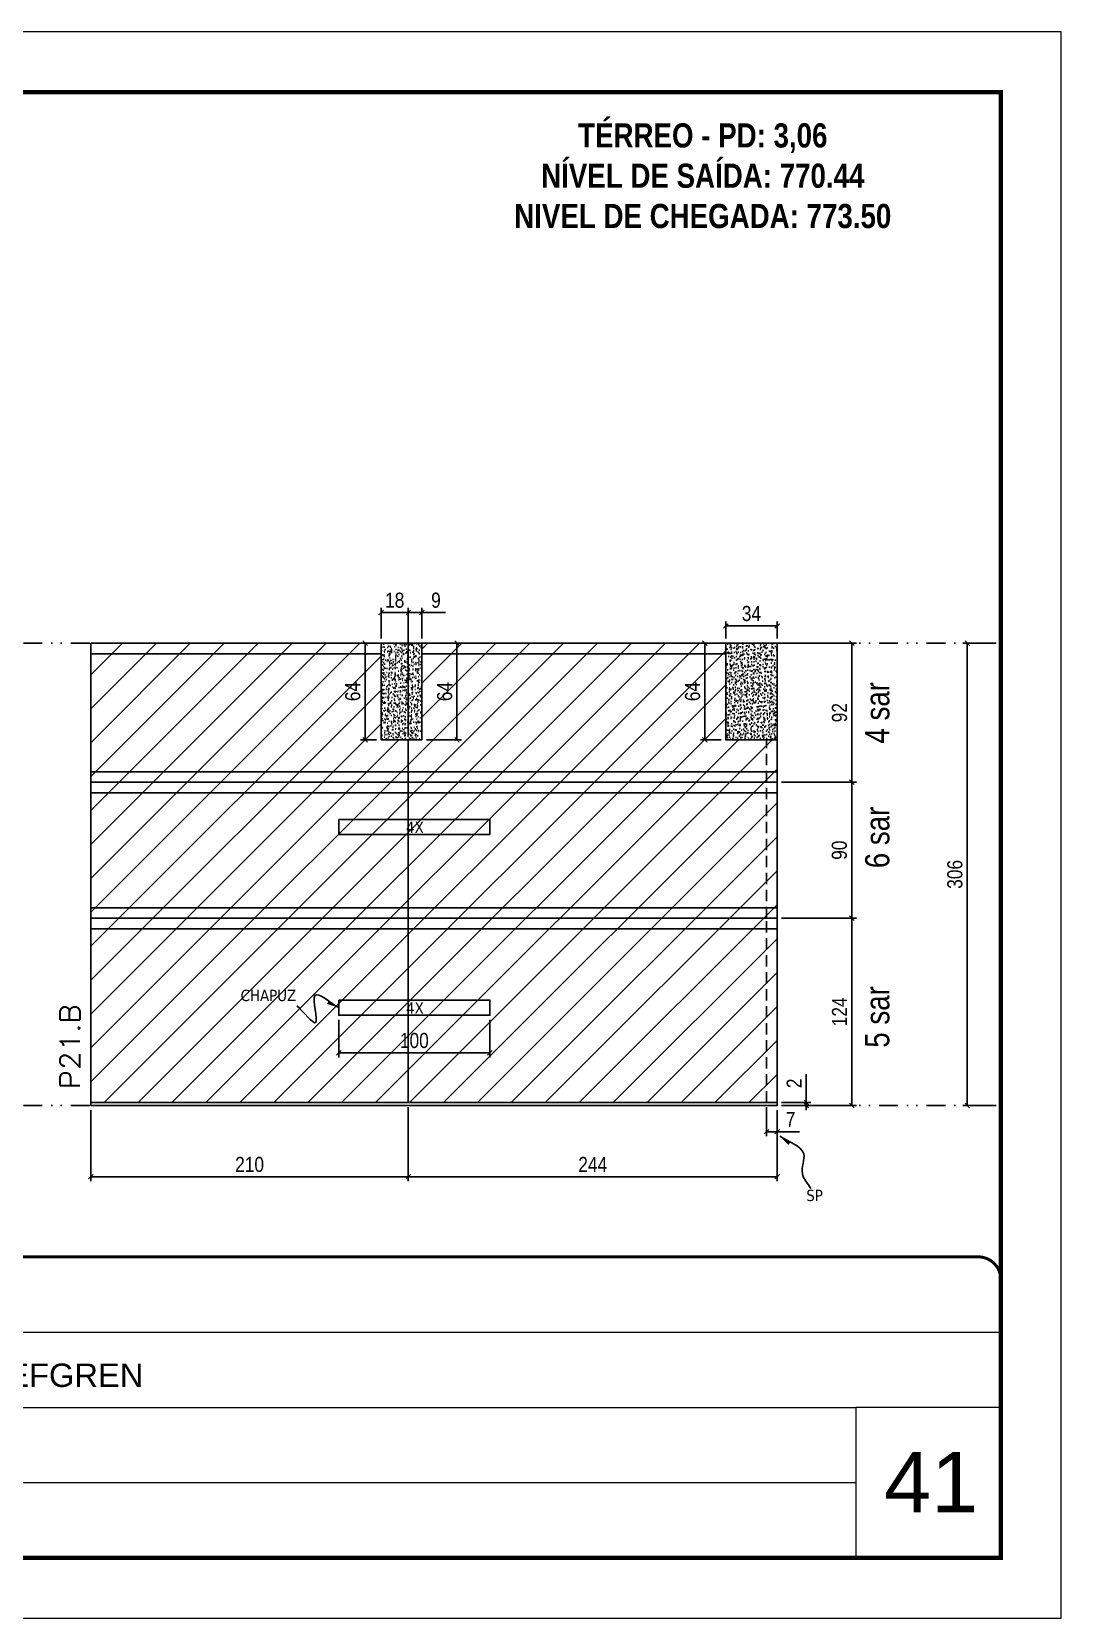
# Model space of a CAD drawing. Extents: x 14400 to 27878, y -21631 to 6985.
# Drawn here: x 15217 to 15898, y -5551 to -4501 of the extents above; entities that cross this region are included whole.
import ezdxf

# ---------------------------------------------------------------- set-up
doc = ezdxf.new("R2010")
doc.units = 0
for name, pattern in [('CONTINUO', [0]), ('DASHED', [0.75, 0.5, -0.25]), ('DIVIDE2', [0.625, 0.25, -0.125, 0, -0.125, 0, -0.125]), ('HIDDEN', [0.375, 0.25, -0.125])]:
    doc.linetypes.add(name, pattern=pattern)
for name, color, linetype, lineweight in [('CARIMBO', 255, 'Continuous', 9), ('Folhas', 255, 'Continuous', 9), ('Hachura', 251, 'Continuous', 9), ('SARRAFO DE PRESSAO', 251, 'DASHED', 9), ('Texto Seção', 7, 'Continuous', 15)]:
    doc.layers.add(name, color=color, linetype=linetype, lineweight=lineweight)
for name, color, linetype in [('COTA', 241, 'Continuous'), ('NOMENCLATURA', 7, 'Continuous'), ('Nível', 160, 'Continuous'), ('Painéis', 200, 'Continuous'), ('SARR_2.2x10', 60, 'Continuous'), ('SARR_2.2x7', 40, 'Continuous'), ('Sarrafo de Pressão', 42, 'HIDDEN'), ('texto', 7, 'Continuous')]:
    doc.layers.add(name, color=color, linetype=linetype)
doc.styles.add('ARIAL', font='arial.ttf')
doc.styles.add('ARIAL_NARROW', font='ARIALN.TTF', dxfattribs={"height": 0.2})
doc.styles.add('COTA TECNICA', font='techl___.ttf', dxfattribs={"height": 10})
doc.styles.add('COTA TECNICA-50', font='techl___.ttf', dxfattribs={"height": 10})
doc.styles.add('REGUA-120', font='ROMANS.shx', dxfattribs={"height": 15})
doc.styles.add('ROMANC', font='techb___.ttf', dxfattribs={"height": 2.5})
doc.styles.get("Standard").update_dxf_attribs({"font": 'arial.ttf'})
doc.dimstyles.new('COTA PAINEL-50', dxfattribs={"dimtxt": 10, "dimasz": 3, "dimexe": 3, "dimexo": 3, "dimgap": 3, "dimtad": 1, "dimdec": 1, "dimzin": 12, "dimdsep": 46, "dimtxsty": 'COTA TECNICA-50', "dimblk1": 'OBLIQUE', "dimblk2": 'OBLIQUE', "dimsah": 1, "dimcen": 0.9, "dimclrd": 4, "dimclre": 4, "dimclrt": 240, "dimadec": 1, "dimazin": 3, "dimtfac": 1, "dimtdec": 1, "dimtmove": 0, "dimatfit": 3, "dimfxl": 1, "dimtolj": 1, "dimtzin": 12, "dimarcsym": 0})
doc.dimstyles.new('PAINEL', dxfattribs={"dimtxt": 10, "dimasz": 3, "dimexe": 3, "dimexo": 3, "dimgap": 3, "dimtad": 1, "dimdec": 1, "dimzin": 12, "dimdsep": 46, "dimtxsty": 'COTA TECNICA', "dimblk1": 'OBLIQUE', "dimblk2": 'OBLIQUE', "dimsah": 1, "dimcen": 0.9, "dimclrd": 4, "dimclre": 4, "dimclrt": 240, "dimadec": 1, "dimazin": 3, "dimtfac": 1, "dimtdec": 1, "dimtmove": 0, "dimatfit": 3, "dimfxl": 1, "dimtolj": 1, "dimtzin": 12, "dimarcsym": 0})
doc.dimstyles.get("Standard").update_dxf_attribs({"dimtxt": 0.18, "dimasz": 0.18, "dimexe": 0.18, "dimexo": 0.0625, "dimgap": 0.09, "dimtad": 0, "dimtih": 1, "dimtoh": 1, "dimdec": 4, "dimzin": 0, "dimdsep": 46, "dimtxsty": 'Standard', "dimcen": 0.09, "dimadec": 0, "dimazin": 0, "dimtfac": 1, "dimtdec": 4, "dimtofl": 0, "dimtmove": 0, "dimatfit": 3, "dimfxl": 1, "dimtolj": 1, "dimtzin": 0, "dimarcsym": 0})
pattern_1 = [(50, (0, -18), (5.4655401, -0.4781726), [0.5715, -6.2865]), (355, (0, -18), (-1.0573026, 5.7317054), [0.4572, -5.0292175]), (100.451445, (0.4555, -18.04), (4.4082374, 5.2535326), [0.4857003, -5.3427073]), (46.1842, (0, -16.476), (8.1323712, -1.2612698), [0.85725, -9.42975]), (96.63556, (0.678, -16.581), (7.122124, 7.4227837), [0.7285507, -8.0140682]), (351.18415, (0, -16.476), (7.122124, 7.4227837), [0.685799, -7.543792]), (21, (0.762, -16.857), (4.5484317, -3.067956), [0.5715, -6.2865]), (326, (0.762, -16.857), (1.8540609, 5.525639), [0.4572, -5.0292]), (71.451445, (1.141, -17.1127), (6.4024926, 2.457683), [0.4857003, -5.3426981]), (37.5, (0, -18), (0.0926581, 2.53665117), [0, -4.96824, 0, -5.1054, 0, -5.04825]), (7.5, (0, -18), (2.00458988, 3.00541724), [0, -2.91084, 0, -4.85394, 0, -1.92405]), (327.5, (-1.6993, -18), (4.06771786, -0.17186232), [0, -1.905, 0, -5.9436, 0, -7.8867]), (317.5, (-2.4613, -18), (4.44387544, 0.7627947), [0, -2.4765, 0, -3.94716, 0, -5.6007])]

# ---------------------------------------------------------------- blocks, each defined once
blk = doc.blocks.new('9999999999')
at = {"color": 30, "linetype": 'CONTINUO'}
for p, q in [((98564.6, 34379.6), (99584, 34379.6)), ((98564.6, 34329.8), (99488, 34329.8)), ((99584, 34329.8), (99488, 34329.8)), ((99488, 34329.8), (99488, 34230.2)), ((98564.6, 34280), (99488, 34280))]:
    blk.add_line(p, q, dxfattribs=at)
at = {"color": 30, "linetype": 'CONTINUO', "const_width": 2}
blk.add_lwpolyline([(99584, 34230.2), (99584, 34414.4, 0.414214), (99569, 34429.4), (98229, 34429.4, 0.414214), (98214, 34414.4), (98214, 34245.2, 0.414214), (98229, 34230.2), (99584, 34230.2)], format="xyb", dxfattribs=at)
at = {"layer": 'Folhas'}
blk.add_lwpolyline([(98139, 34190.2), (99624, 34190.2), (99624, 35240.2), (98139, 35240.2)], close=True, dxfattribs=at)
at = {"layer": 'Folhas', "color": 30, "const_width": 3}
blk.add_lwpolyline([(98214, 34230.2), (99584, 34230.2), (99584, 35200.2), (98214, 35200.2)], close=True, dxfattribs=at)
at = {"color": 7, "linetype": 'Continuous', "ltscale": 5, "style": 'ARIAL'}
blk.add_text('LEAF LOEFGREN', height=15.483, dxfattribs=at).set_placement((98837.7, 34343.3))
blk = doc.blocks.new('_Oblique')
at = {"color": 0, "linetype": 'ByBlock', "lineweight": -2}
blk.add_line((-0.5, -0.5), (0.5, 0.5), dxfattribs=at)
blk = doc.blocks.new('*D1383')
at = {"layer": 'COTA', "color": 4, "lineweight": -2, "transparency": 16777216}
for p, q in [((15703.5, -5212.7), (15703.5, -5232)), ((15710.5, -5214.7), (15710.5, -5232)), ((15703.5, -5229), (15710.5, -5229)), ((15710.5, -5229), (15725.2, -5229))]:
    blk.add_line(p, q, dxfattribs=at)
at = {"layer": 'Defpoints', "color": 0, "transparency": 16777216}
for p in [(15703.5, -5209.7), (15710.5, -5211.7), (15710.5, -5229)]:
    blk.add_point(p, dxfattribs=at)
at = {"layer": 'COTA', "color": 4, "lineweight": -2, "transparency": 16777216, "xscale": 3, "yscale": 3, "zscale": 3, "rotation": 180}
blk.add_blockref('_Oblique', (15703.5, -5229), dxfattribs=at)
at = {"layer": 'COTA', "color": 4, "lineweight": -2, "transparency": 16777216, "xscale": 3, "yscale": 3, "zscale": 3}
blk.add_blockref('_Oblique', (15710.5, -5229), dxfattribs=at)
at = {"layer": 'COTA', "color": 240, "transparency": 16777216, "insert": (15719.4, -5220.9), "char_height": 10, "attachment_point": 5, "style": 'COTA TECNICA-50'}
blk.add_mtext('\\A1;7', dxfattribs=at)
blk = doc.blocks.new('*D1384')
at = {"layer": 'COTA', "color": 4, "lineweight": -2, "transparency": 16777216}
for p, q in [((15729.8, -5209.7), (15729.8, -5190.9)), ((15713.5, -5209.7), (15732.8, -5209.7)), ((15713.5, -5211.7), (15732.8, -5211.7)), ((15729.8, -5211.7), (15729.8, -5209.7)), ((15729.8, -5211.7), (15729.8, -5214.7))]:
    blk.add_line(p, q, dxfattribs=at)
at = {"layer": 'Defpoints', "color": 0, "transparency": 16777216}
for p in [(15710.5, -5209.7), (15710.5, -5211.7), (15729.8, -5211.7)]:
    blk.add_point(p, dxfattribs=at)
at = {"layer": 'COTA', "color": 4, "lineweight": -2, "transparency": 16777216, "xscale": 3, "yscale": 3, "zscale": 3}
for p, rotation in [((15729.8, -5209.7), 270), ((15729.8, -5211.7), 90)]:
    blk.add_blockref('_Oblique', p, dxfattribs=dict(at, rotation=rotation))
at = {"layer": 'COTA', "color": 240, "transparency": 16777216, "insert": (15721.8, -5197), "char_height": 10, "attachment_point": 5, "rotation": 90, "style": 'COTA TECNICA-50'}
blk.add_mtext('\\A1;2', dxfattribs=at)
blk = doc.blocks.new('*D1400')
at = {"layer": 'COTA', "color": 4, "linetype": 'ByBlock', "lineweight": -2, "transparency": 16777216}
for p, q in [((15420.5, -5154.9), (15420.5, -5179.8)), ((15520.5, -5154.9), (15520.5, -5179.8)), ((15520.5, -5176.8), (15420.5, -5176.8))]:
    blk.add_line(p, q, dxfattribs=at)
at = {"layer": 'Defpoints', "color": 0, "linetype": 'ByBlock', "transparency": 16777216}
for p in [(15420.5, -5151.9), (15520.5, -5151.9), (15420.5, -5176.8)]:
    blk.add_point(p, dxfattribs=at)
at = {"layer": 'COTA', "color": 4, "linetype": 'ByBlock', "lineweight": -2, "transparency": 16777216, "xscale": 3, "yscale": 3, "zscale": 3, "rotation": 180}
blk.add_blockref('_Oblique', (15420.5, -5176.8), dxfattribs=at)
at = {"layer": 'COTA', "color": 4, "linetype": 'ByBlock', "lineweight": -2, "transparency": 16777216, "xscale": 3, "yscale": 3, "zscale": 3}
blk.add_blockref('_Oblique', (15520.5, -5176.8), dxfattribs=at)
at = {"layer": 'COTA', "color": 240, "linetype": 'ByBlock', "transparency": 16777216, "insert": (15470.5, -5168.7), "char_height": 10, "attachment_point": 5, "style": 'COTA TECNICA'}
blk.add_mtext('\\A1;100', dxfattribs=at)
blk = doc.blocks.new('*D1401')
at = {"layer": 'COTA', "color": 4, "lineweight": -2, "transparency": 16777216}
for p, q in [((15256.5, -5214.7), (15256.5, -5261.8)), ((15466.5, -5212.7), (15466.5, -5261.8)), ((15256.5, -5258.8), (15466.5, -5258.8))]:
    blk.add_line(p, q, dxfattribs=at)
at = {"layer": 'Defpoints', "color": 0, "transparency": 16777216}
for p in [(15256.5, -5211.7), (15466.5, -5209.7), (15466.5, -5258.8)]:
    blk.add_point(p, dxfattribs=at)
at = {"layer": 'COTA', "color": 4, "lineweight": -2, "transparency": 16777216, "xscale": 3, "yscale": 3, "zscale": 3, "rotation": 180}
blk.add_blockref('_Oblique', (15256.5, -5258.8), dxfattribs=at)
at = {"layer": 'COTA', "color": 4, "lineweight": -2, "transparency": 16777216, "xscale": 3, "yscale": 3, "zscale": 3}
blk.add_blockref('_Oblique', (15466.5, -5258.8), dxfattribs=at)
at = {"layer": 'COTA', "color": 240, "transparency": 16777216, "insert": (15361.5, -5250.7), "char_height": 10, "attachment_point": 5, "style": 'COTA TECNICA'}
blk.add_mtext('\\A1;210', dxfattribs=at)
blk = doc.blocks.new('*D1402')
at = {"layer": 'COTA', "color": 4, "lineweight": -2, "transparency": 16777216}
for p, q in [((15466.5, -5212.7), (15466.5, -5261.8)), ((15710.5, -5214.7), (15710.5, -5261.8)), ((15466.5, -5258.8), (15710.5, -5258.8))]:
    blk.add_line(p, q, dxfattribs=at)
at = {"layer": 'Defpoints', "color": 0, "transparency": 16777216}
for p in [(15466.5, -5209.7), (15710.5, -5211.7), (15710.5, -5258.8)]:
    blk.add_point(p, dxfattribs=at)
at = {"layer": 'COTA', "color": 4, "lineweight": -2, "transparency": 16777216, "xscale": 3, "yscale": 3, "zscale": 3, "rotation": 180}
blk.add_blockref('_Oblique', (15466.5, -5258.8), dxfattribs=at)
at = {"layer": 'COTA', "color": 4, "lineweight": -2, "transparency": 16777216, "xscale": 3, "yscale": 3, "zscale": 3}
blk.add_blockref('_Oblique', (15710.5, -5258.8), dxfattribs=at)
at = {"layer": 'COTA', "color": 240, "transparency": 16777216, "insert": (15588.5, -5250.7), "char_height": 10, "attachment_point": 5, "style": 'COTA TECNICA'}
blk.add_mtext('\\A1;244', dxfattribs=at)
blk = doc.blocks.new('*D1413')
at = {"layer": 'COTA', "color": 4, "lineweight": -2, "transparency": 16777216}
for p, q in [((15713.5, -5087.7), (15762.9, -5087.7)), ((15759.9, -5211.7), (15759.9, -5087.7)), ((15713.5, -5211.7), (15762.9, -5211.7))]:
    blk.add_line(p, q, dxfattribs=at)
at = {"layer": 'Defpoints', "color": 0, "transparency": 16777216}
for p in [(15710.5, -5087.7), (15759.9, -5087.7), (15710.5, -5211.7)]:
    blk.add_point(p, dxfattribs=at)
at = {"layer": 'COTA', "color": 4, "lineweight": -2, "transparency": 16777216, "xscale": 3, "yscale": 3, "zscale": 3}
for p, rotation in [((15759.9, -5087.7), 90), ((15759.9, -5211.7), 270)]:
    blk.add_blockref('_Oblique', p, dxfattribs=dict(at, rotation=rotation))
at = {"layer": 'COTA', "color": 240, "transparency": 16777216, "insert": (15751.8, -5149.7), "char_height": 10, "attachment_point": 5, "rotation": 90, "style": 'COTA TECNICA'}
blk.add_mtext('\\A1;124', dxfattribs=at)
blk = doc.blocks.new('*D1414')
at = {"layer": 'COTA', "color": 4, "lineweight": -2, "transparency": 16777216}
for p, q in [((15679.5, -4905.7), (15762.9, -4905.7)), ((15759.9, -4997.7), (15759.9, -4905.7)), ((15713.5, -4997.7), (15762.9, -4997.7))]:
    blk.add_line(p, q, dxfattribs=at)
at = {"layer": 'Defpoints', "color": 0, "transparency": 16777216}
for p in [(15676.5, -4905.7), (15759.9, -4905.7), (15710.5, -4997.7)]:
    blk.add_point(p, dxfattribs=at)
at = {"layer": 'COTA', "color": 4, "lineweight": -2, "transparency": 16777216, "xscale": 3, "yscale": 3, "zscale": 3}
for p, rotation in [((15759.9, -4905.7), 90), ((15759.9, -4997.7), 270)]:
    blk.add_blockref('_Oblique', p, dxfattribs=dict(at, rotation=rotation))
at = {"layer": 'COTA', "color": 240, "transparency": 16777216, "insert": (15751.8, -4951.7), "char_height": 10, "attachment_point": 5, "rotation": 90, "style": 'COTA TECNICA'}
blk.add_mtext('\\A1;92', dxfattribs=at)
blk = doc.blocks.new('*D1415')
at = {"layer": 'COTA', "color": 4, "lineweight": -2, "transparency": 16777216}
for p, q in [((15676.5, -4902.7), (15676.5, -4891.3)), ((15710.5, -4902.7), (15710.5, -4891.3)), ((15676.5, -4894.3), (15710.5, -4894.3))]:
    blk.add_line(p, q, dxfattribs=at)
at = {"layer": 'Defpoints', "color": 0, "transparency": 16777216}
for p in [(15710.5, -4894.3), (15676.5, -4905.7), (15710.5, -4905.7)]:
    blk.add_point(p, dxfattribs=at)
at = {"layer": 'COTA', "color": 4, "lineweight": -2, "transparency": 16777216, "xscale": 3, "yscale": 3, "zscale": 3, "rotation": 180}
blk.add_blockref('_Oblique', (15676.5, -4894.3), dxfattribs=at)
at = {"layer": 'COTA', "color": 4, "lineweight": -2, "transparency": 16777216, "xscale": 3, "yscale": 3, "zscale": 3}
blk.add_blockref('_Oblique', (15710.5, -4894.3), dxfattribs=at)
at = {"layer": 'COTA', "color": 240, "transparency": 16777216, "insert": (15693.5, -4886.1), "char_height": 10, "attachment_point": 5, "style": 'COTA TECNICA'}
blk.add_mtext('\\A1;34', dxfattribs=at)
blk = doc.blocks.new('*D1416')
at = {"layer": 'COTA', "color": 4, "lineweight": -2, "transparency": 16777216}
for p, q in [((15673.5, -4905.7), (15659.7, -4905.7)), ((15662.7, -4969.7), (15662.7, -4905.7)), ((15673.5, -4969.7), (15659.7, -4969.7))]:
    blk.add_line(p, q, dxfattribs=at)
at = {"layer": 'Defpoints', "color": 0, "transparency": 16777216}
for p in [(15662.7, -4905.7), (15676.5, -4905.7), (15676.5, -4969.7)]:
    blk.add_point(p, dxfattribs=at)
at = {"layer": 'COTA', "color": 4, "lineweight": -2, "transparency": 16777216, "xscale": 3, "yscale": 3, "zscale": 3}
for p, rotation in [((15662.7, -4905.7), 90), ((15662.7, -4969.7), 270)]:
    blk.add_blockref('_Oblique', p, dxfattribs=dict(at, rotation=rotation))
at = {"layer": 'COTA', "color": 240, "transparency": 16777216, "insert": (15654.6, -4937.7), "char_height": 10, "attachment_point": 5, "rotation": 90, "style": 'COTA TECNICA'}
blk.add_mtext('\\A1;64', dxfattribs=at)
blk = doc.blocks.new('*D1417')
at = {"layer": 'COTA', "color": 4, "lineweight": -2, "transparency": 16777216}
for p, q in [((15445.5, -4905.7), (15434.9, -4905.7)), ((15437.9, -4969.7), (15437.9, -4905.7)), ((15445.5, -4969.7), (15434.9, -4969.7))]:
    blk.add_line(p, q, dxfattribs=at)
at = {"layer": 'Defpoints', "color": 0, "transparency": 16777216}
for p in [(15437.9, -4905.7), (15448.5, -4905.7), (15448.5, -4969.7)]:
    blk.add_point(p, dxfattribs=at)
at = {"layer": 'COTA', "color": 4, "lineweight": -2, "transparency": 16777216, "xscale": 3, "yscale": 3, "zscale": 3}
for p, rotation in [((15437.9, -4905.7), 90), ((15437.9, -4969.7), 270)]:
    blk.add_blockref('_Oblique', p, dxfattribs=dict(at, rotation=rotation))
at = {"layer": 'COTA', "color": 240, "transparency": 16777216, "insert": (15429.8, -4937.7), "char_height": 10, "attachment_point": 5, "rotation": 90, "style": 'COTA TECNICA'}
blk.add_mtext('\\A1;64', dxfattribs=at)
blk = doc.blocks.new('*D1418')
at = {"layer": 'COTA', "color": 4, "lineweight": -2, "transparency": 16777216}
for p, q in [((15448.5, -4902.7), (15448.5, -4882.4)), ((15466.5, -4966.7), (15466.5, -4882.4)), ((15466.5, -4885.4), (15448.5, -4885.4))]:
    blk.add_line(p, q, dxfattribs=at)
at = {"layer": 'Defpoints', "color": 0, "transparency": 16777216}
for p in [(15448.5, -4885.4), (15448.5, -4905.7), (15466.5, -4969.7)]:
    blk.add_point(p, dxfattribs=at)
at = {"layer": 'COTA', "color": 4, "lineweight": -2, "transparency": 16777216, "xscale": 3, "yscale": 3, "zscale": 3, "rotation": 180}
blk.add_blockref('_Oblique', (15448.5, -4885.4), dxfattribs=at)
at = {"layer": 'COTA', "color": 4, "lineweight": -2, "transparency": 16777216, "xscale": 3, "yscale": 3, "zscale": 3}
blk.add_blockref('_Oblique', (15466.5, -4885.4), dxfattribs=at)
at = {"layer": 'COTA', "color": 240, "transparency": 16777216, "insert": (15457.5, -4877.3), "char_height": 10, "attachment_point": 5, "style": 'COTA TECNICA'}
blk.add_mtext('\\A1;18', dxfattribs=at)
blk = doc.blocks.new('*D1419')
at = {"layer": 'COTA', "color": 4, "lineweight": -2, "transparency": 16777216}
for p, q in [((15466.5, -4966.7), (15466.5, -4882.4)), ((15475.5, -4902.7), (15475.5, -4882.4)), ((15466.5, -4885.4), (15475.5, -4885.4)), ((15475.5, -4885.4), (15491.2, -4885.4))]:
    blk.add_line(p, q, dxfattribs=at)
at = {"layer": 'Defpoints', "color": 0, "transparency": 16777216}
for p in [(15475.5, -4885.4), (15475.5, -4905.7), (15466.5, -4969.7)]:
    blk.add_point(p, dxfattribs=at)
at = {"layer": 'COTA', "color": 4, "lineweight": -2, "transparency": 16777216, "xscale": 3, "yscale": 3, "zscale": 3, "rotation": 180}
blk.add_blockref('_Oblique', (15466.5, -4885.4), dxfattribs=at)
at = {"layer": 'COTA', "color": 4, "lineweight": -2, "transparency": 16777216, "xscale": 3, "yscale": 3, "zscale": 3}
blk.add_blockref('_Oblique', (15475.5, -4885.4), dxfattribs=at)
at = {"layer": 'COTA', "color": 240, "transparency": 16777216, "insert": (15484.8, -4877.3), "char_height": 10, "attachment_point": 5, "style": 'COTA TECNICA'}
blk.add_mtext('\\A1;9', dxfattribs=at)
blk = doc.blocks.new('*D1420')
at = {"layer": 'COTA', "color": 4, "lineweight": -2, "transparency": 16777216}
for p, q in [((15478.5, -4905.7), (15501.7, -4905.7)), ((15498.7, -4905.7), (15498.7, -4969.7)), ((15478.5, -4969.7), (15501.7, -4969.7))]:
    blk.add_line(p, q, dxfattribs=at)
at = {"layer": 'Defpoints', "color": 0, "transparency": 16777216}
for p in [(15475.5, -4905.7), (15475.5, -4969.7), (15498.7, -4969.7)]:
    blk.add_point(p, dxfattribs=at)
at = {"layer": 'COTA', "color": 4, "lineweight": -2, "transparency": 16777216, "xscale": 3, "yscale": 3, "zscale": 3}
for p, rotation in [((15498.7, -4905.7), 90), ((15498.7, -4969.7), 270)]:
    blk.add_blockref('_Oblique', p, dxfattribs=dict(at, rotation=rotation))
at = {"layer": 'COTA', "color": 240, "transparency": 16777216, "insert": (15490.6, -4937.7), "char_height": 10, "attachment_point": 5, "rotation": 90, "style": 'COTA TECNICA'}
blk.add_mtext('\\A1;64', dxfattribs=at)
blk = doc.blocks.new('*D1511')
at = {"layer": 'COTA', "color": 4, "lineweight": -2, "transparency": 16777216}
for p, q in [((15713.5, -4997.7), (15762.9, -4997.7)), ((15759.9, -4997.7), (15759.9, -5087.7)), ((15713.5, -5087.7), (15762.9, -5087.7))]:
    blk.add_line(p, q, dxfattribs=at)
at = {"layer": 'Defpoints', "color": 0, "transparency": 16777216}
for p in [(15710.5, -4997.7), (15710.5, -5087.7), (15759.9, -5087.7)]:
    blk.add_point(p, dxfattribs=at)
at = {"layer": 'COTA', "color": 4, "lineweight": -2, "transparency": 16777216, "xscale": 3, "yscale": 3, "zscale": 3}
for p, rotation in [((15759.9, -4997.7), 90), ((15759.9, -5087.7), 270)]:
    blk.add_blockref('_Oblique', p, dxfattribs=dict(at, rotation=rotation))
at = {"layer": 'COTA', "color": 240, "transparency": 16777216, "insert": (15751.7, -5042.7), "char_height": 10, "attachment_point": 5, "rotation": 90, "style": 'COTA TECNICA'}
blk.add_mtext('\\A1;90', dxfattribs=at)
blk = doc.blocks.new('*D2252')
at = {"layer": 'COTA', "color": 4, "lineweight": -2, "transparency": 16777216}
for p, q in [((15855.5, -4905.7), (15833.3, -4905.7)), ((15836.3, -5211.7), (15836.3, -4905.7)), ((15855.5, -5211.7), (15833.3, -5211.7))]:
    blk.add_line(p, q, dxfattribs=at)
at = {"layer": 'Defpoints', "color": 0, "transparency": 16777216}
for p in [(15836.3, -4905.7), (15858.5, -4905.7), (15858.5, -5211.7)]:
    blk.add_point(p, dxfattribs=at)
at = {"layer": 'COTA', "color": 4, "lineweight": -2, "transparency": 16777216, "xscale": 3, "yscale": 3, "zscale": 3}
for p, rotation in [((15836.3, -4905.7), 90), ((15836.3, -5211.7), 270)]:
    blk.add_blockref('_Oblique', p, dxfattribs=dict(at, rotation=rotation))
at = {"layer": 'COTA', "color": 240, "transparency": 16777216, "insert": (15828.1, -5058.7), "char_height": 10, "attachment_point": 5, "rotation": 90, "style": 'COTA TECNICA'}
blk.add_mtext('\\A1;306', dxfattribs=at)

msp = doc.modelspace()

# ---------------------------------------------------------------- hatches: boundary and pattern name
at = {"layer": 'COTA'}
h = msp.add_hatch(dxfattribs=at)
h.set_pattern_fill('AR-CONC', color=256, scale=0.03)
h.set_pattern_definition(pattern_1)
h.paths.add_polyline_path([(15448.49, -4969.74), (15475.49, -4969.74), (15475.49, -4905.74), (15448.49, -4905.74)])
h = msp.add_hatch(dxfattribs=at)
h.set_pattern_fill('AR-CONC', color=256, scale=0.03)
h.set_pattern_definition(pattern_1)
h.paths.add_polyline_path([(15676.49, -4969.74), (15710.49, -4969.74), (15710.49, -4905.74), (15676.49, -4905.74)])
at = {"layer": 'Hachura'}
h = msp.add_hatch(dxfattribs=at)
h.set_pattern_fill('ANSI31', color=256, scale=5)
h.paths.add_polyline_path([(14823.75, -5087.74), (14585.75, -5087.74), (14585.75, -5209.74), (14823.75, -5209.74)])
h.paths.add_polyline_path([(15067.75, -5087.74), (14823.75, -5087.74), (14823.75, -5209.74), (15067.75, -5209.74)])
h.paths.add_polyline_path([(15067.75, -4979.74), (14823.75, -4979.74), (14823.75, -5087.74), (15067.75, -5087.74)])
h.paths.add_polyline_path([(14823.75, -4979.74), (14585.75, -4979.74), (14585.75, -5087.74), (14823.75, -5087.74)])
h.paths.add_polyline_path([(14823.75, -4979.74), (14585.75, -4979.74)])
h.paths.add_polyline_path([(15067.75, -4979.74), (14823.75, -4979.74)])
h.paths.add_polyline_path([(15448.49, -4905.74), (15256.49, -4905.74), (15256.49, -4997.74), (15466.49, -4997.74), (15466.49, -4969.74), (15448.49, -4969.74)])
h.paths.add_polyline_path([(15676.49, -4905.74), (15475.49, -4905.74), (15475.49, -4969.74), (15466.49, -4969.74), (15466.49, -4997.74), (15710.49, -4997.74), (15710.49, -4969.74), (15676.49, -4969.74)])
h.paths.add_polyline_path([(15710.49, -4997.74), (15466.49, -4997.74), (15466.49, -5087.74), (15710.49, -5087.74)])
h.paths.add_polyline_path([(15466.49, -4997.74), (15256.49, -4997.74), (15256.49, -5087.74), (15466.49, -5087.74)])
h.paths.add_polyline_path([(15466.49, -5087.74), (15256.49, -5087.74), (15256.49, -5209.74), (15466.49, -5209.74)])
h.paths.add_polyline_path([(15710.49, -5087.74), (15466.49, -5087.74), (15466.49, -5209.74), (15710.49, -5209.74)])

# ---------------------------------------------------------------- linework, layer by layer
at = {"layer": 'COTA'}
for p in [(15676.49, -4905.74), (15710.49, -4969.74)]:
    msp.add_line(p, (15710.49, -4905.74), dxfattribs=at)
at = {"layer": 'Nível', "color": 4, "linetype": 'DIVIDE2', "ltscale": 50}
for p, q in [((14488.47, -4905.74), (15858.47, -4905.74)), ((14488.47, -5211.74), (15858.47, -5211.74))]:
    msp.add_line(p, q, dxfattribs=at)
at = {"layer": 'Painéis'}
for p, q in [((15256.49, -5209.74), (15256.49, -4905.74)), ((15448.49, -4905.74), (15256.49, -4905.74)), ((15448.49, -4905.74), (15448.49, -4969.74)), ((15448.49, -4905.74), (15475.49, -4905.74)), ((15475.49, -4905.74), (15475.49, -4969.74)), ((15676.49, -4905.74), (15475.49, -4905.74)), ((15676.49, -4905.74), (15676.49, -4969.74)), ((15475.49, -4969.74), (15448.49, -4969.74)), ((15466.49, -4969.74), (15466.49, -5209.74)), ((15710.49, -4969.74), (15676.49, -4969.74)), ((15710.49, -4969.74), (15710.49, -5209.74)), ((15710.49, -4997.74), (15256.49, -4997.74)), ((15710.49, -5087.74), (15256.49, -5087.74))]:
    msp.add_line(p, q, dxfattribs=at)
msp.add_lwpolyline([(15256.49, -5209.74), (15710.49, -5209.74), (15710.49, -5211.74), (15256.49, -5211.74)], close=True, dxfattribs=at)
at = {"layer": 'SARR_2.2x10'}
for points in [[(15420.49, -5022.28), (15520.49, -5022.28), (15520.49, -5032.28), (15420.49, -5032.28)], [(15420.49, -5141.9), (15520.49, -5141.9), (15520.49, -5151.9), (15420.49, -5151.9)]]:
    msp.add_lwpolyline(points, close=True, dxfattribs=at)
at = {"layer": 'SARR_2.2x7'}
for p, q in [((15448.49, -4912.74), (15256.49, -4912.74)), ((15676.49, -4912.74), (15475.49, -4912.74)), ((15710.49, -4990.74), (15256.49, -4990.74)), ((15710.49, -5004.74), (15256.49, -5004.74)), ((15466.49, -5080.74), (15256.49, -5080.74)), ((15710.49, -5080.74), (15466.49, -5080.74)), ((15466.49, -5094.74), (15256.49, -5094.74)), ((15710.49, -5094.74), (15466.49, -5094.74))]:
    msp.add_line(p, q, dxfattribs=at)
at = {"layer": 'Sarrafo de Pressão', "ltscale": 30}
for p, q in [((15703.49, -5087.74), (15703.49, -4969.74)), ((15703.49, -5209.74), (15703.49, -5087.74))]:
    msp.add_line(p, q, dxfattribs=at)

# ---------------------------------------------------------------- block references
at = {"layer": 'SARRAFO DE PRESSAO', "color": 6, "linetype": 'ByBlock'}
msp.add_blockref('9999999999', (-83725.51, -39741.23), dxfattribs=at)

# ---------------------------------------------------------------- texts
at = {"layer": 'CARIMBO', "style": 'ARIAL'}
msp.add_text('41', height=40, dxfattribs=at).set_placement((15781.33, -5480.88))
at = {"layer": 'NOMENCLATURA', "style": 'ARIAL_NARROW'}
for s, p in [('4 sar', (15784.74, -4972.17)), ('6 sar', (15784.74, -5054.64)), ('5 sar', (15784.74, -5173.42))]:
    msp.add_text(s, height=16, rotation=90, dxfattribs=at).set_placement(p)
at = {"layer": 'NOMENCLATURA', "color": 2, "insert": (15661.31, -4534.96), "char_height": 16, "attachment_point": 2, "style": 'ROMANC'}
msp.add_mtext_dynamic_manual_height_columns('\\PTÉRREO - PD: 3,06\\PNÍVEL DE SAÍDA: 770.44\\PNIVEL DE CHEGADA: 773.50', width=432.3511, gutter_width=1, heights=[0], dxfattribs=at)
at = {"layer": 'texto', "color": 0, "char_height": 7.5, "attachment_point": 5}
for s, insert in [('{\\fTahoma|b0|i0|c0|p34;\\C4;4X}', (15470.89, -5027.58)), ('{\\fTahoma|b0|i0|c0|p34;\\C4;CHAPUZ}', (15373.94, -5138.88)), ('{\\fTahoma|b0|i0|c0|p34;\\C4;4X}', (15470.89, -5147.19)), ('{\\fTahoma|b0|i0|c0|p34;\\C4;SP}', (15735.27, -5271.23))]:
    msp.add_mtext(s, dxfattribs=dict(at, insert=insert))
at = {"layer": 'Texto Seção', "style": 'REGUA-120', "width": 1.1}
msp.add_text('P21.B', height=13, rotation=90, dxfattribs=at).set_placement((15249.24, -5200.98))

# ---------------------------------------------------------------- dimensions: what is measured, and where the dimension line sits
at = {"layer": 'COTA'}
for base, p1, p2, dimstyle, picture, middle in [((15448.49, -4885.43), (15466.49, -4969.74), (15448.49, -4905.74), 'PAINEL', '*D1418', (15457.49, -4877.34)), ((15475.49, -4885.43), (15466.49, -4969.74), (15475.49, -4905.74), 'PAINEL', '*D1419', (15484.83, -4877.35)), ((15710.49, -4894.3), (15676.49, -4905.74), (15710.49, -4905.74), 'PAINEL', '*D1415', (15693.49, -4886.08)), ((15466.49, -5258.77), (15256.49, -5211.74), (15466.49, -5209.74), 'PAINEL', '*D1401', (15361.49, -5250.67)), ((15710.49, -5228.98), (15703.49, -5209.74), (15710.49, -5211.74), 'COTA PAINEL-50', '*D1383', (15719.36, -5220.91))]:
    dim = msp.add_linear_dim(base=base, p1=p1, p2=p2, dimstyle=dimstyle, dxfattribs=at)
    dim.commit()
    dim.dimension.update_dxf_attribs({"geometry": picture, "text_midpoint": middle})
for base, p1, p2, picture, middle in [((15437.86, -4905.74), (15448.49, -4969.74), (15448.49, -4905.74), '*D1417', (15429.76, -4937.74)), ((15498.68, -4969.74), (15475.49, -4905.74), (15475.49, -4969.74), '*D1420', (15490.58, -4937.74)), ((15662.73, -4905.74), (15676.49, -4969.74), (15676.49, -4905.74), '*D1416', (15654.63, -4937.74)), ((15759.86, -4905.74), (15710.49, -4997.74), (15676.49, -4905.74), '*D1414', (15751.77, -4951.74)), ((15836.31, -4905.74), (15858.47, -5211.74), (15858.47, -4905.74), '*D2252', (15828.09, -5058.74)), ((15759.86, -5087.74), (15710.49, -4997.74), (15710.49, -5087.74), '*D1511', (15751.73, -5042.74)), ((15759.86, -5087.74), (15710.49, -5211.74), (15710.49, -5087.74), '*D1413', (15751.79, -5149.74))]:
    dim = msp.add_linear_dim(base=base, p1=p1, p2=p2, angle=90, dimstyle='PAINEL', dxfattribs=at)
    dim.commit()
    dim.dimension.update_dxf_attribs({"geometry": picture, "text_midpoint": middle})
at = {"layer": 'COTA', "linetype": 'ByBlock'}
dim = msp.add_linear_dim(base=(15420.49, -5176.82), p1=(15520.49, -5151.9), p2=(15420.49, -5151.9), dimstyle='PAINEL', dxfattribs=at)
dim.commit()
dim.dimension.update_dxf_attribs({"geometry": '*D1400', "text_midpoint": (15470.49, -5168.72)})
at = {"layer": 'COTA'}
dim = msp.add_linear_dim(base=(15729.75, -5211.74), p1=(15710.49, -5209.74), p2=(15710.49, -5211.74), angle=90, dimstyle='COTA PAINEL-50', dxfattribs=at)
dim.commit()
dim.dimension.update_dxf_attribs({"geometry": '*D1384', "text_midpoint": (15729.75, -5196.99), "dimtype": 160})
dim = msp.add_linear_dim(base=(15710.49, -5258.77), p1=(15466.49, -5209.74), p2=(15710.49, -5211.74), dimstyle='PAINEL', override={"dimtmove": 1}, dxfattribs=at)
dim.commit()
dim.dimension.update_dxf_attribs({"geometry": '*D1402', "text_midpoint": (15588.49, -5250.7)})

# ---------------------------------------------------------------- leaders
at = {"layer": 'COTA', "path_type": 1}
for points in [[(15420.49, -5146.9), (15404.71, -5138.88), (15405.29, -5156.75), (15392.86, -5145.61)], [(15712.32, -5231.92), (15728.11, -5243.76), (15727.18, -5256.76), (15732.74, -5266.54)]]:
    msp.add_leader(points, dimstyle='Standard', override={"dimasz": 8}, dxfattribs=at)

doc.saveas('drawing.dxf')
